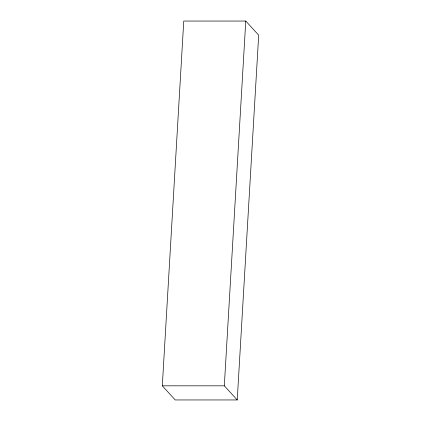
<?xml version="1.0" encoding="UTF-8"?>
<svg xmlns="http://www.w3.org/2000/svg" width="421" height="421" viewBox="0 0 421 421"><rect width="100%" height="100%" fill="white"/><g stroke="black" fill="none" stroke-linecap="round" stroke-linejoin="round"><path stroke-width="0.63" d="M162.306 385.825L183.761 21.05L245.769 21.05L258.694 35.175L237.239 399.95L175.231 399.95L162.306 385.825L224.314 385.825L237.239 399.95M224.314 385.825L245.769 21.05"/></g></svg>
